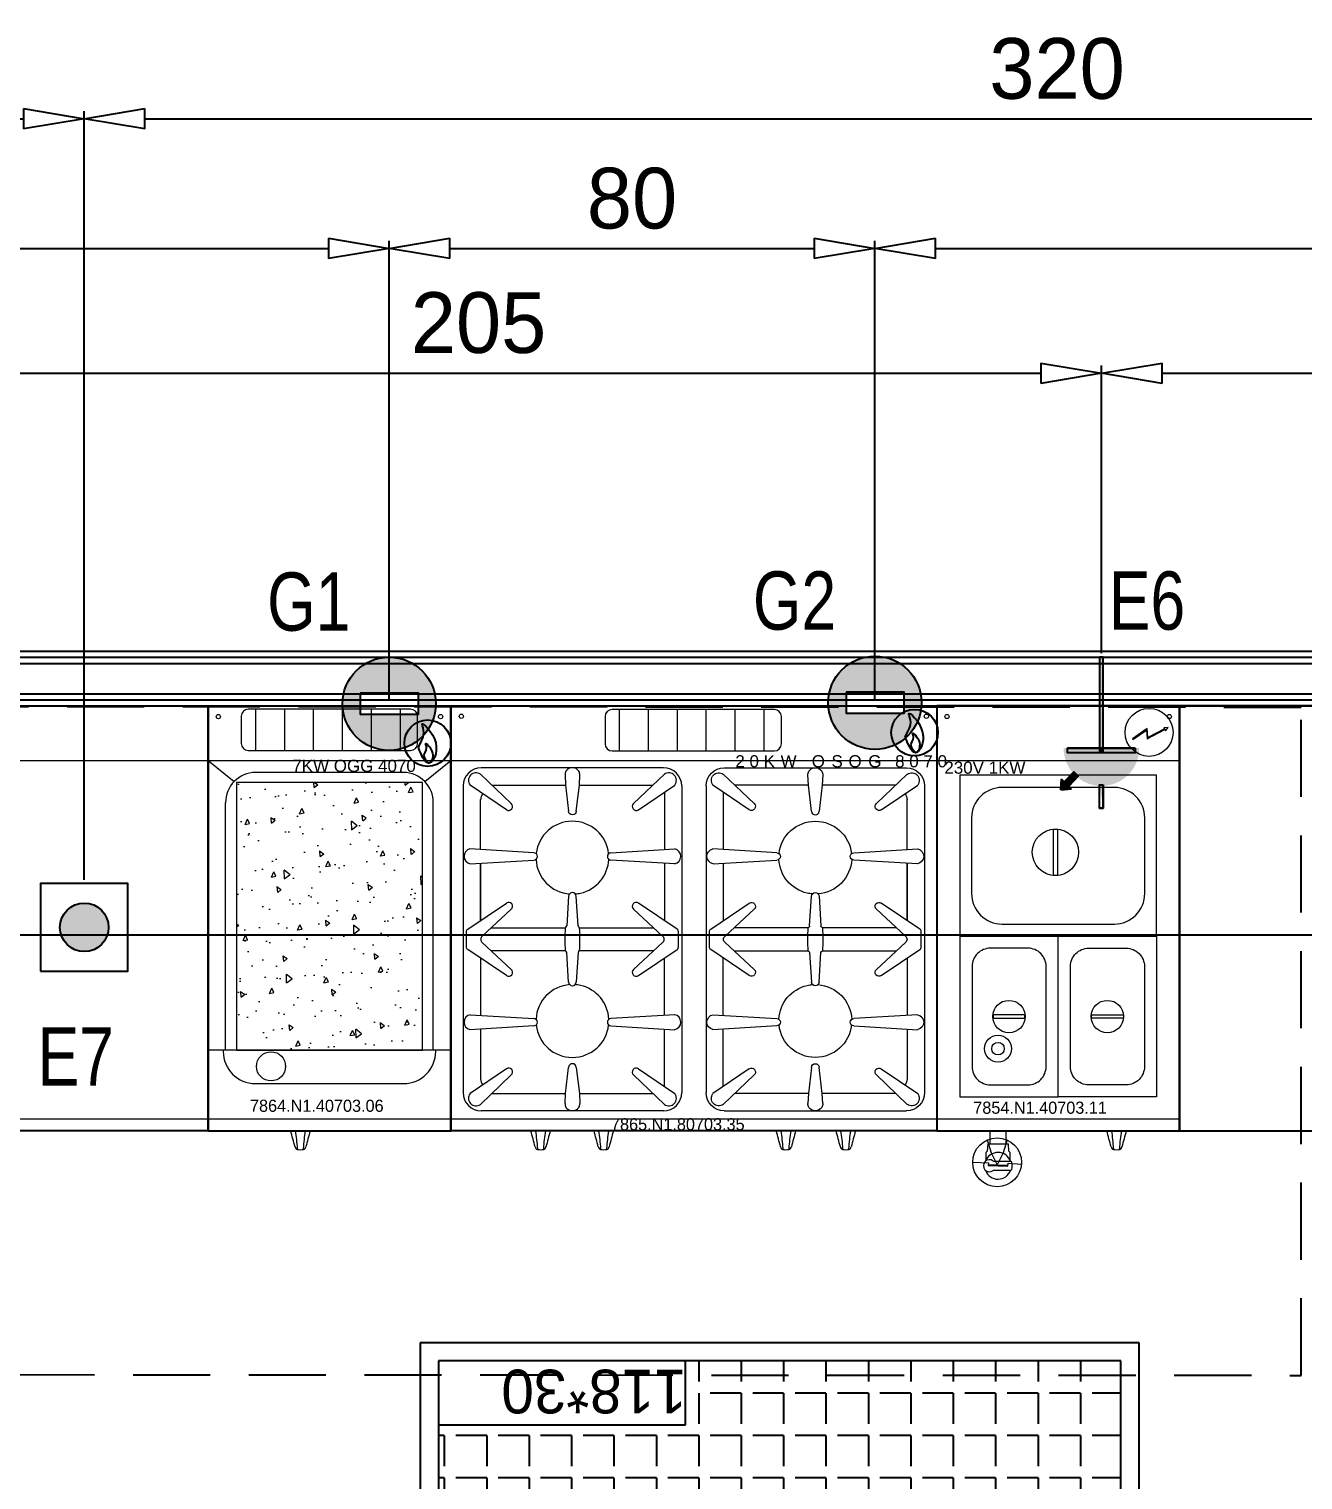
# Model space of a CAD drawing. Header units: millimetres. Extents: x 7703 to 16070, y -6855 to 95.
# Drawn here: x 13900.1 to 14109.9, y -6557.9 to -6319 of the extents above; entities that cross this region are included whole.
import ezdxf

# ---------------------------------------------------------------- set-up
doc = ezdxf.new("R2010")
doc.units = ezdxf.units.MM
doc.linetypes.add('CABLE CONTAIN', pattern=[0])
doc.linetypes.add('DASHED', pattern=[19.05, 12.7, -6.35])
for name, color, linetype in [('Kıtc-002 Çizgi', 7, 'Continuous'), ('Kıtc-010 Elk Tes Yazı', 7, 'Continuous'), ('Kıtc-011 Elk Tes Yazı 001', 1, 'Continuous'), ('Kıtc-012 Elk Tes Ölçü', 1, 'Continuous'), ('Kıtc-014 Elk Tes İşaretler', 1, 'Continuous'), ('Kıtc-019 Su Tes İşaretler', 5, 'Continuous'), ('Kıtc-020 Gaz Tes Yazı', 7, 'Continuous'), ('Kıtc-021 Gaz Tes Yazı 001', 3, 'Continuous'), ('Kıtc-022 Gaz Tes Ölçü', 3, 'Continuous'), ('Kıtc-024 Gaz Tes İşaretler', 3, 'Continuous'), ('Kıtc-028 Yer Izgarası', 252, 'Continuous'), ('Kıtc-030 Yer Izgarası Ölçü', 220, 'Continuous'), ('Kıtc-040 Davlumbaz', 4, 'Continuous')]:
    doc.layers.add(name, color=color, linetype=linetype)
doc.styles.get("Standard").update_dxf_attribs({"font": 'stylu.ttf', "height": 10})
doc.dimstyles.new('ISO-25', dxfattribs={"dimtxt": 2.5, "dimasz": 5, "dimexe": 1.25, "dimexo": 0.625, "dimtad": 1, "dimdec": 0, "dimtxsty": 'Standard', "dimblk": 'ARCHTICK', "dimcen": 2.5, "dimclrd": 256, "dimclre": 256, "dimclrt": 256, "dimadec": 0, "dimazin": 0, "dimtfac": 1, "dimtdec": 0, "dimtmove": 0, "dimatfit": 3, "dimldrblk": 'ARCHTICK', "dimfxl": 1, "dimlwd": -1, "dimlwe": -1, "dimarcsym": 0})

# ---------------------------------------------------------------- blocks, each defined once
blk = doc.blocks.new('A$C32643489')
at = {"layer": 'Kıtc-014 Elk Tes İşaretler', "linetype": 'Continuous', "lineweight": 0}
for p, q in [((3.63, 4.58), (1.2, 2.87)), ((1.2, 2.87), (1.26, 2.77)), ((1.26, 2.77), (3.51, 4.34)), ((3.51, 4.34), (3.63, 2.89)), ((3.75, 3.12), (3.63, 4.58)), ((3.63, 2.89), (6.55, 4.4)), ((6.48, 4.52), (3.75, 3.12)), ((7.08, 4.76), (6.36, 4.72)), ((6.36, 4.72), (6.46, 4.55)), ((6.46, 4.55), (6.67, 4.21)), ((6.55, 4.4), (6.48, 4.53)), ((6.67, 4.21), (7.08, 4.76))]:
    blk.add_line(p, q, dxfattribs=at)
blk.add_circle((3.95, 3.95), 3.95, dxfattribs=at)
blk = doc.blocks.new('A$C6CB009EE')
at = {"layer": 'Kıtc-019 Su Tes İşaretler', "color": 4, "linetype": 'Continuous', "lineweight": 0}
for p, q in [((2.39, 7.7), (3.03, 5.56)), ((5.66, 7.7), (5.01, 5.56)), ((3.03, 5.56), (3.98, 3.69)), ((5.01, 5.56), (4.07, 3.69)), ((0, 4.02), (2.6, 3.94)), ((2.6, 3.94), (2.56, 3.49)), ((2.57, 3.62), (2.56, 3.49)), ((2.56, 3.49), (5.78, 3.38)), ((2.56, 3.49), (5.78, 3.38)), ((5.8, 3.51), (2.57, 3.62)), ((2.57, 3.62), (5.8, 3.51)), ((3.98, 3.69), (4.02, 3.69)), ((4.07, 3.69), (4.02, 3.69)), ((5.78, 3.38), (5.86, 3.87)), ((5.78, 3.38), (5.8, 3.51)), ((5.86, 3.87), (8.03, 3.69))]:
    blk.add_line(p, q, dxfattribs=at)
blk.add_circle((4.02, 4.02), 4.02, dxfattribs=at)
blk = doc.blocks.new('A$C2FA44268')
at = {"layer": 'Kıtc-002 Çizgi', "lineweight": 5}
for centre, radius, start, end in [((-1419.73, -386.19), 1472.12, 15.2273, 15.33167), ((-30.55, -1.9), 31.74, 3.7631, 8.9605), ((33.74, -1.9), 31.74, 171.0395, 176.2369), ((1422.92, -386.19), 1472.12, 164.66833, 164.7727), ((1.24, 0.51), 0.533, 185.4246, 251.8899), ((1.6, 3.46), 3.5, 261.5295, 278.4705), ((0.83, 0.16), 0.305, 329.021, 5.0101), ((2.36, 0.16), 0.305, 174.9899, 210.979), ((1.95, 0.51), 0.533, 288.1101, 354.5754)]:
    blk.add_arc(centre, radius, start, end, dxfattribs=at)
blk = doc.blocks.new('A$C23274589')
at = {"layer": 'Kıtc-002 Çizgi', "linetype": 'Continuous', "lineweight": 15}
for p, q in [((529.55, 192.54), (489.55, 192.54)), ((489.55, 122.54), (529.55, 122.54))]:
    blk.add_line(p, q, dxfattribs=at)
at = {"layer": 'Kıtc-002 Çizgi', "lineweight": 9}
for p, q in [((489.55, 183.54), (529.55, 183.54)), ((489.55, 124.54), (529.55, 124.54)), ((498.31, 122.54), (498.31, 120.4)), ((500.97, 120.4), (500.97, 122.54)), ((497.94, 120.4), (497.84, 119.2)), ((497.94, 120.4), (501.34, 120.4)), ((501.44, 119.2), (501.34, 120.4)), ((497.84, 119.2), (497.64, 119)), ((497.64, 119), (497.64, 117.71)), ((498.98, 117.55), (501.71, 117.55)), ((501.64, 119), (501.44, 119.2)), ((501.64, 117.71), (501.64, 119)), ((497.64, 116), (497.64, 116)), ((497.64, 116), (497.64, 116)), ((501.71, 116.05), (498.95, 116.05))]:
    blk.add_line(p, q, dxfattribs=at)
at = {"layer": 'Kıtc-002 Çizgi'}
blk.add_lwpolyline([(489.55, 122.54), (529.55, 122.54), (529.55, 192.54), (489.55, 192.54)], close=True, dxfattribs=at)
at = {"layer": 'Kıtc-002 Çizgi', "lineweight": 9}
for points in [[(493.37, 181.11), (493.37, 154.63), (525.75, 154.63), (525.75, 181.11)], [(509.49, 164.68), (509.49, 172.17), (508.74, 172.17), (508.74, 164.68)], [(509.56, 128.14), (509.56, 154.63), (493.37, 154.63), (493.37, 128.14)], [(509.56, 128.14), (509.56, 154.63), (525.75, 154.63), (525.75, 128.14)], [(504.06, 141.66), (498.82, 141.66), (498.82, 141.14), (504.06, 141.14)], [(515.03, 141.66), (520.28, 141.66), (520.28, 141.14), (515.03, 141.14)]]:
    blk.add_lwpolyline(points, close=True, dxfattribs=at)
for points in [[(495.29, 174.11), (495.29, 161.62, 0.414214), (500.29, 156.62), (518.8, 156.62, 0.414214), (523.8, 161.62), (523.8, 174.11, 0.414214), (518.8, 179.11), (500.29, 179.11, 0.414214)], [(507.56, 133.14), (507.56, 149.63, 0.414214), (504.56, 152.63), (498.37, 152.63, 0.414214), (495.37, 149.63), (495.37, 133.14, 0.414214), (498.37, 130.14), (504.56, 130.14, 0.414214)], [(511.56, 133.14), (511.56, 149.63, -0.414214), (514.56, 152.63), (520.75, 152.63, -0.414214), (523.75, 149.63), (523.75, 133.14, -0.414214), (520.75, 130.14), (514.56, 130.14, -0.414214)]]:
    blk.add_lwpolyline(points, format="xyb", close=True, dxfattribs=at)
for centre, radius in [((491.24, 190.79), 0.35), ((527.85, 190.79), 0.35), ((509.09, 168.43), 3.82), ((501.44, 141.38), 2.67), ((517.65, 141.38), 2.67), ((499.64, 136.09), 2.21), ((499.64, 136.09), 1.02)]:
    blk.add_circle(centre, radius, dxfattribs=at)
for centre, radius, start, end in [((498.23, 116.81), 0.999, 51.4425, 306.7408), ((497.5, 117.64), 0.0999, 311.4477, 338.6651), ((499.64, 116.8), 2.2, 19.9491, 158.6651), ((498.98, 117.75), 0.2, 231.4425, 270), ((501.71, 117.35), 0.2, 14.8344, 90), ((499.64, 116.8), 2.35, 345.1656, 14.8344), ((497.49, 116), 0.0999, 20.3923, 47.6096), ((499.64, 116.8), 2.2, 200.3923, 340.0509), ((498.95, 115.85), 0.2, 90, 126.7408), ((501.71, 116.25), 0.2, 270, 345.1656)]:
    blk.add_arc(centre, radius, start, end, dxfattribs=at)
at = {"layer": 'Kıtc-002 Çizgi'}
blk.add_blockref('A$C2FA44268', (517.56, 119.49), dxfattribs=at)
at = {"layer": 'Kıtc-014 Elk Tes İşaretler'}
blk.add_blockref('A$C32643489', (520.57, 184.23), dxfattribs=at)
at = {"layer": 'Kıtc-019 Su Tes İşaretler'}
blk.add_blockref('A$C6CB009EE', (495.47, 113.36), dxfattribs=at)
at = {"layer": 'Kıtc-011 Elk Tes Yazı 001', "lineweight": 15, "insert": (490.8, 183.37), "char_height": 2, "attachment_point": 1}
blk.add_mtext_dynamic_manual_height_columns('{\\f@Arial Unicode MS|b0|i0|c162|p34;230V 1KW }', width=30.1686, gutter_width=50, heights=[0], dxfattribs=at)
at = {"layer": 'Kıtc-011 Elk Tes Yazı 001', "lineweight": 15, "insert": (495.56, 127.37), "char_height": 2, "width": 63.4235, "attachment_point": 1}
blk.add_mtext('7854.N1.40703.11', dxfattribs=at)
blk = doc.blocks.new('Gİ')
at = {"layer": 'Kıtc-024 Gaz Tes İşaretler'}
blk.add_circle((1401, -3034.9), 38.3, dxfattribs=at)
for points, knots in [([(1385.6, -3042.2), (1388.1, -3035.9), (1399, -3020), (1384, -2991.9), (1410, -3016.8), (1414.3, -3034.7)], [12.776613, 12.776613, 12.776613, 12.776613, 30.852712, 43.460631, 77.656151, 77.656151, 77.656151, 77.656151]), ([(1394.6, -3055.1), (1395.8, -3051.9), (1401.3, -3044), (1393.8, -3030), (1406.8, -3042.4), (1408.9, -3051.3)], [12.776613, 12.776613, 12.776613, 12.776613, 30.852712, 43.460631, 77.656151, 77.656151, 77.656151, 77.656151]), ([(1414.3, -3034.7), (1418.3, -3051.4), (1401.9, -3082.3), (1390.8, -3054.9), (1385.6, -3042.2)], [77.656151, 77.656151, 77.656151, 77.656151, 109.670532, 137.365521, 137.365521, 137.365521, 137.365521]), ([(1408.9, -3051.3), (1410.9, -3059.7), (1402.7, -3075.2), (1397.2, -3061.5), (1394.6, -3055.1)], [77.656151, 77.656151, 77.656151, 77.656151, 109.670532, 137.365521, 137.365521, 137.365521, 137.365521])]:
    blk.add_open_spline(points, degree=3, knots=knots, dxfattribs=at)
blk = doc.blocks.new('A$C2D8E6C61')
at = {"layer": 'Kıtc-002 Çizgi', "lineweight": 5}
for p, q in [((7.92, 50.59), (2.85, 55.45)), ((33, 56.5), (3, 56.5)), ((16.78, 55.31), (16.87, 53.65)), ((19.14, 53.65), (19.22, 55.31)), ((28.08, 50.59), (33.15, 55.45)), ((0, 53.5), (0, 3)), ((7.13, 49.58), (1.14, 53.66)), ((4.74, 53.65), (16.87, 53.65)), ((16.87, 53.65), (17.36, 49.34)), ((18.64, 49.34), (19.14, 53.65)), ((19.15, 53.65), (31.27, 53.65)), ((28.87, 49.58), (34.86, 53.66)), ((36, 53.5), (36, 3)), ((2.85, 43.11), (2.85, 51.25)), ((33.15, 52.5), (33.15, 43.03)), ((11.67, 42.5), (1.13, 43.13)), ((24.33, 42.5), (34.87, 43.13)), ((1.16, 40.67), (11.67, 41.3)), ((2.85, 40.69), (2.85, 31.33)), ((2.85, 31.33), (2.85, 40.69)), ((34.84, 40.67), (24.33, 41.3)), ((33.15, 40.77), (33.15, 31.33)), ((17.36, 35.33), (17.07, 30.48)), ((18.93, 30.48), (18.64, 35.33)), ((4.62, 30.15), (16.83, 30.15)), ((19.17, 30.15), (31.38, 30.15)), ((3.14, 27.72), (7.92, 23.29)), ((16.84, 26.35), (4.62, 26.35)), ((31.38, 26.35), (19.17, 26.35)), ((32.86, 27.72), (28.08, 23.29)), ((2.85, 25.17), (2.85, 15.81)), ((17.36, 21.22), (17.07, 26.06)), ((18.93, 26.06), (18.64, 21.22)), ((33.15, 15.73), (33.15, 25.17)), ((1.16, 15.83), (11.67, 15.2)), ((34.84, 15.83), (24.33, 15.2)), ((11.67, 14), (1.13, 13.37)), ((2.85, 13.39), (2.85, 5.25)), ((24.33, 14), (34.87, 13.37)), ((33.15, 4), (33.15, 13.47)), ((7.13, 6.92), (1.14, 2.84)), ((7.92, 5.91), (2.85, 1.05)), ((16.87, 2.85), (17.36, 7.16)), ((18.64, 7.16), (19.14, 2.85)), ((28.08, 5.91), (33.15, 1.05)), ((28.87, 6.92), (34.86, 2.84)), ((4.74, 2.85), (16.87, 2.85)), ((16.78, 1.19), (16.87, 2.85)), ((19.14, 2.85), (19.22, 1.19)), ((19.15, 2.85), (31.27, 2.85)), ((33, 0), (3, 0))]:
    blk.add_line(p, q, dxfattribs=at)
for points in [[(7.13, 22.28), (0.77, 26.57, -0.249136), (0.55, 26.99), (0.55, 29.51, -0.249136), (0.77, 29.93), (7.13, 34.22)], [(28.87, 22.28), (35.23, 26.57, 0.249136), (35.45, 26.99), (35.45, 29.51, 0.249136), (35.23, 29.93), (28.87, 34.22)]]:
    blk.add_lwpolyline(points, format="xyb", dxfattribs=at)
for points in [[(7.92, 33.21), (3.14, 28.78)], [(28.08, 33.21), (32.86, 28.78)]]:
    blk.add_lwpolyline(points, dxfattribs=at)
for centre, radius, start, end in [((3, 53.5), 3, 90, 180), ((2.13, 54.42), 1.25, 55.2544, 217.3591), ((18, 55.37), 1.22, 151.9508, 183.0883), ((18, 55.17), 1.33, 35.9903, 144.0097), ((18, 55.37), 1.22, 356.9305, 28.0492), ((33, 53.5), 3, 0, 90), ((33.87, 54.42), 1.25, 322.6409, 124.7456), ((5.8, 50.7), 3, 149.0111, 169.5247), ((7.5, 50.11), 0.646, 235.1408, 48.5959), ((28.5, 50.11), 0.646, 131.4041, 304.8592), ((18, 41.7), 6, 6.2702, 173.7298), ((1.41, 41.9), 1.26, 102.9203, 258.8244), ((34.59, 41.9), 1.26, 281.1756, 77.0797), ((11.64, 41.9), 0.602, 272.4274, 87.5727), ((18, 41.7), 6, 182.6662, 265.8289), ((18, 41.7), 6, 282.9914, 357.3338), ((24.36, 41.9), 0.602, 92.4273, 267.5726), ((18, 35.29), 0.644, 3.3626, 176.6375), ((18, 41.7), 6, 274.1711, 282.9914), ((7.5, 33.69), 0.646, 311.3079, 124.706), ((28.5, 33.69), 0.646, 55.294, 228.6921), ((3.59, 28.25), 0.699, 130.4093, 229.5907), ((42.29, 28.27), 25.53, 175.7844, 184.3218), ((16.59, 30.58), 0.494, 300.1035, 349.0162), ((19.41, 30.58), 0.494, 190.9838, 239.8963), ((-6.29, 28.27), 25.53, 355.6782, 4.2156), ((32.41, 28.25), 0.699, 310.4093, 49.5907), ((4.85, 24.35), 2, 90, 96.8263), ((16.74, 26.03), 0.33, 5.2662, 73.2198), ((19.26, 26.03), 0.33, 106.7802, 174.7338), ((7.5, 22.81), 0.646, 235.294, 48.6922), ((28.5, 22.81), 0.646, 131.3078, 304.706), ((18, 14.8), 6, 94.1711, 177.3338), ((18, 21.26), 0.644, 183.3625, 356.6374), ((18, 14.8), 6, 77.0086, 85.8289), ((18, 14.8), 6, 2.6662, 77.0086), ((1.41, 14.6), 1.26, 101.1756, 257.0797), ((11.64, 14.6), 0.602, 272.4273, 87.5726), ((24.36, 14.6), 0.602, 92.4274, 267.5727), ((34.59, 14.6), 1.26, 282.9203, 78.8244), ((18, 14.8), 6, 186.2702, 353.7298), ((5.8, 5.8), 3, 190.4753, 210.9889), ((7.5, 6.39), 0.646, 311.4041, 124.8592), ((28.5, 6.39), 0.646, 55.1408, 228.5959), ((3, 3), 3, 180, 270), ((2.13, 2.08), 1.25, 142.6409, 304.7456), ((33, 3), 3, 270, 0), ((33.87, 2.08), 1.25, 235.2544, 37.3591), ((18, 1.13), 1.22, 176.9117, 208.0492), ((18, 1.33), 1.33, 215.9903, 324.0097), ((18, 1.13), 1.22, 331.9508, 3.0695)]:
    blk.add_arc(centre, radius, start, end, dxfattribs=at)
at = {"layer": 'Kıtc-002 Çizgi', "lineweight": 5, "extrusion": (0, 0, -1)}
for centre, major_axis, ratio, start_param, end_param in [((18, 49.38), (0, -0.643), 0.999943, 4.777235, 7.788827), ((3.15, 43.12), (-0.212, -0.224), 0.948941, 0.757394, 0.785398), ((2.15, 40.7), (-0.212, -0.219), 0.969584, 3.920505, 3.926991), ((3.15, 40.68), (0.212, -0.224), 0.948941, 2.356194, 2.384199)]:
    blk.add_ellipse(centre, major_axis=major_axis, ratio=ratio, start_param=start_param, end_param=end_param, dxfattribs=at)
at = {"layer": 'Kıtc-002 Çizgi', "lineweight": 5}
for centre, major_axis, ratio, start_param, end_param in [((19.18, 30.45), (0.224, 0.212), 0.948911, 3.915258, 3.926991), ((19.18, 26.05), (0.224, -0.212), 0.948911, 2.356194, 2.379662), ((2.15, 15.8), (-0.212, 0.219), 0.969584, 3.920505, 3.926991), ((3.15, 15.82), (0.212, 0.224), 0.948941, 2.356194, 2.384199), ((32.85, 15.82), (-0.212, 0.224), 0.948942, 3.89886, 3.926991), ((3.15, 13.38), (-0.212, 0.224), 0.948941, 0.757394, 0.785398), ((32.85, 13.38), (0.212, 0.224), 0.948942, 5.497787, 5.525918), ((18, 7.12), (0, 0.643), 0.999943, 4.777235, 7.788827)]:
    blk.add_ellipse(centre, major_axis=major_axis, ratio=ratio, start_param=start_param, end_param=end_param, dxfattribs=at)
blk = doc.blocks.new('A$C6DF30D1B')
at = {"layer": 'Kıtc-002 Çizgi', "lineweight": 5}
for p, q in [((233.84, 182.09), (233.84, 177.59)), ((261.72, 183.24), (234.99, 183.24)), ((236.22, 176.44), (236.22, 183.24)), ((240.98, 176.44), (240.98, 183.24)), ((245.74, 176.44), (245.74, 183.24)), ((250.51, 176.44), (250.51, 183.24)), ((255.27, 176.44), (255.27, 183.24)), ((260.03, 176.44), (260.03, 183.24)), ((262.87, 177.59), (262.87, 182.09)), ((208.46, 174.85), (288.46, 174.85)), ((234.99, 176.44), (261.72, 176.44))]:
    blk.add_line(p, q, dxfattribs=at)
at = {"layer": 'Kıtc-002 Çizgi', "linetype": 'Continuous', "lineweight": 5}
blk.add_line((208.46, 115.85), (288.46, 115.85), dxfattribs=at)
at = {"layer": 'Kıtc-002 Çizgi'}
blk.add_lwpolyline([(288.46, 113.85), (208.46, 113.85), (208.46, 183.85), (288.46, 183.85)], close=True, dxfattribs=at)
at = {"layer": 'Kıtc-002 Çizgi', "lineweight": 5}
for centre in [(210.16, 182.15), (286.76, 182.15)]:
    blk.add_circle(centre, 0.35, dxfattribs=at)
for centre, start, end in [((234.99, 182.09), 90, 180), ((261.72, 182.09), 0, 90), ((234.99, 177.59), 180, 270), ((261.72, 177.59), 270, 0)]:
    blk.add_arc(centre, 1.15, start, end, dxfattribs=at)
at = {"layer": 'Kıtc-002 Çizgi'}
for name, p in [('A$C2D8E6C61', (210.46, 117.16)), ('A$C2FA44268', (221.62, 110.8)), ('A$C2FA44268', (232.02, 110.8)), ('A$C2FA44268', (262.03, 110.8)), ('A$C2FA44268', (271.88, 110.8))]:
    blk.add_blockref(name, p, dxfattribs=at)
at = {"layer": 'Kıtc-002 Çizgi', "xscale": -1}
blk.add_blockref('A$C2D8E6C61', (286.46, 117.16), dxfattribs=at)
at = {"layer": 'Kıtc-021 Gaz Tes Yazı 001', "lineweight": 5, "xscale": 0.1, "yscale": 0.1, "zscale": 0.1}
blk.add_blockref('Gİ', (144.71, 482.94), dxfattribs=at)
at = {"layer": 'Kıtc-021 Gaz Tes Yazı 001', "color": 3, "lineweight": 15, "insert": (255.29, 175.73), "char_height": 2, "attachment_point": 1}
blk.add_mtext_dynamic_manual_height_columns('{\\f@Arial Unicode MS|b0|i0|c162|p34;\\T1.5;20KW OSOG 8070}', width=55.9867, gutter_width=50, heights=[0], dxfattribs=at)
at = {"layer": 'Kıtc-021 Gaz Tes Yazı 001', "color": 3, "lineweight": 15, "insert": (234.81, 115.95), "char_height": 2, "width": 63.4235, "attachment_point": 1}
blk.add_mtext('7865.N1.80703.35\\P', dxfattribs=at)
blk = doc.blocks.new('A$C74735DFE')
at = {"layer": 'Kıtc-024 Gaz Tes İşaretler'}
blk.add_circle((38.3, 38.3), 38.3, dxfattribs=at)
for points, knots in [([(23, 31.1), (25.5, 37.4), (36.3, 53.2), (21.4, 81.4), (47.3, 56.5), (51.6, 38.6)], [12.776613, 12.776613, 12.776613, 12.776613, 30.852712, 43.460631, 77.656151, 77.656151, 77.656151, 77.656151]), ([(51.6, 38.6), (55.7, 21.8), (39.2, -9), (28.1, 18.4), (23, 31.1)], [77.656151, 77.656151, 77.656151, 77.656151, 109.670532, 137.365521, 137.365521, 137.365521, 137.365521]), ([(32, 18.2), (33.2, 21.3), (38.6, 29.2), (31.2, 43.3), (44.1, 30.9), (46.3, 21.9)], [12.776613, 12.776613, 12.776613, 12.776613, 30.852712, 43.460631, 77.656151, 77.656151, 77.656151, 77.656151]), ([(46.3, 21.9), (48.3, 13.5), (40.1, -1.9), (34.5, 11.8), (32, 18.2)], [77.656151, 77.656151, 77.656151, 77.656151, 109.670532, 137.365521, 137.365521, 137.365521, 137.365521])]:
    blk.add_open_spline(points, degree=3, knots=knots, dxfattribs=at)
blk = doc.blocks.new('A$C5AA75BBB')
at = {"layer": 'Kıtc-002 Çizgi', "lineweight": 5}
h = blk.add_hatch(dxfattribs=at)
h.set_pattern_fill('AR-CONC', color=256, scale=0.05, angle=45, style=0)
h.set_pattern_definition([(95, (-3322.8385, -7832.614), (7.0047325, 5.877669), [0.9525, -10.4775]), (40, (-3322.8385, -7832.614), (-8.000923, 5.508836), [0.762, -8.382029]), (145.45144, (-3322.255, -7832.124), (-0.99619, 11.386505), [0.8095, -8.904512]), (91.1842, (-3324.635, -7830.818), (11.070512, 8.09767), [1.42875, -15.71625]), (141.63556, (-3323.712, -7830.143), (-0.35433, 17.141338), [1.214251, -13.35678]), (36.18415, (-3324.635, -7830.818), (-0.35433, 17.141338), [1.142998, -12.572987]), (66, (-3323.2875, -7830.369), (8.975999, 1.7447575), [0.9525, -10.4775]), (11, (-3323.2875, -7830.369), (-4.326996, 8.69706), [0.762, -8.382]), (116.45144, (-3322.5395, -7830.2235), (4.649003, 10.441817), [0.8095, -8.904497]), (82.5, (-3322.8385, -7832.614), (-2.8802735, 3.0986707), [0, -8.2804, 0, -8.509, 0, -8.41375]), (52.5, (-3322.8385, -7832.614), (-1.1794864, 5.90435), [0, -4.8514, 0, -8.0899, 0, -3.20675]), (12.5, (-3324.841, -7834.6166), (4.9963932, 4.5913098), [0, -3.175, 0, -9.906, 0, -13.1445]), (2.5, (-3325.739, -7835.5146), (4.3381952, 6.1361196), [0, -4.1275, 0, -6.5786, 0, -9.3345])])
h.paths.add_polyline_path([(136, 76.47), (105.38, 76.47), (105.38, 32.4), (136, 32.4)])
at = {"color": 7, "linetype": 'Continuous', "lineweight": 15}
for p, q in [((108.68, 29.74), (108.68, 29.73)), ((113.48, 29.73), (113.48, 29.74))]:
    blk.add_line(p, q, dxfattribs=at)
at = {"layer": 'Kıtc-002 Çizgi', "lineweight": 5}
for p, q in [((134.06, 88.55), (107.33, 88.55)), ((108.56, 81.76), (108.56, 88.55)), ((113.33, 81.76), (113.33, 88.55)), ((118.09, 81.76), (118.09, 88.55)), ((122.85, 81.76), (122.85, 88.55)), ((127.61, 81.76), (127.61, 88.55)), ((132.38, 81.76), (132.38, 88.55)), ((106.18, 87.4), (106.18, 82.91)), ((135.21, 82.91), (135.21, 87.4)), ((107.33, 81.76), (134.06, 81.76)), ((100.7, 80.08), (105.02, 76.66)), ((100.7, 80.08), (140.7, 80.08)), ((136.38, 76.66), (140.7, 80.08)), ((108.51, 78.15), (132.89, 78.15)), ((103.6, 32.4), (103.6, 73.13)), ((137.8, 73.13), (137.8, 73.15)), ((137.8, 32.4), (137.8, 73.13)), ((140.7, 32.4), (100.7, 32.4)), ((103.2, 32.4), (103.2, 32.19)), ((138.2, 32.19), (138.2, 32.4)), ((108.5, 26.89), (132.9, 26.89)), ((100.7, 21.08), (140.7, 21.08))]:
    blk.add_line(p, q, dxfattribs=at)
at = {"layer": 'Kıtc-002 Çizgi'}
blk.add_lwpolyline([(100.7, 89.08), (140.7, 89.08), (140.7, 19.08), (100.7, 19.08)], close=True, dxfattribs=at)
at = {"layer": 'Kıtc-002 Çizgi', "lineweight": 5}
blk.add_lwpolyline([(105.38, 32.4), (136, 32.4), (136, 76.47), (105.38, 76.47)], close=True, dxfattribs=at)
for centre, radius in [((102.4, 87.33), 0.35), ((139, 87.33), 0.35), ((111.08, 29.73), 2.4)]:
    blk.add_circle(centre, radius, dxfattribs=at)
for centre, radius, start, end in [((107.33, 87.4), 1.15, 90, 180), ((134.06, 87.4), 1.15, 0, 90), ((107.33, 82.91), 1.15, 180, 270), ((134.06, 82.91), 1.15, 270, 0), ((108.57, 73.17), 4.97, 90.6741, 180.4801), ((132.83, 73.17), 4.97, 359.5199, 89.3259), ((108.5, 32.19), 5.3, 180, 270), ((132.9, 32.19), 5.3, 270, 0)]:
    blk.add_arc(centre, radius, start, end, dxfattribs=at)
at = {"xscale": 0.1, "yscale": 0.1, "zscale": 0.1}
blk.add_blockref('A$C74735DFE', (133.04, 79.13), dxfattribs=at)
at = {"layer": 'Kıtc-002 Çizgi'}
blk.add_blockref('A$C2FA44268', (114.32, 16.04), dxfattribs=at)
at = {"layer": 'Kıtc-021 Gaz Tes Yazı 001', "color": 3, "lineweight": 15, "insert": (114.58, 80.22), "char_height": 2, "attachment_point": 1}
blk.add_mtext_dynamic_manual_height_columns('{\\f@Arial Unicode MS|b0|i0|c162|p34;7KW OGG 4070}', width=36.7964, gutter_width=50, heights=[0], dxfattribs=at)
at = {"layer": 'Kıtc-021 Gaz Tes Yazı 001', "color": 3, "lineweight": 15, "insert": (107.61, 24.24), "char_height": 2, "width": 63.4235, "attachment_point": 1}
blk.add_mtext('7864.N1.40703.06\\P', dxfattribs=at)
blk = doc.blocks.new('A$C02E65A5C')
at = {"layer": 'Kıtc-002 Çizgi', "lineweight": 5}
for p, q in [((0, 61), (40, 61)), ((0, 61), (40, 61)), ((0, 2), (40, 2))]:
    blk.add_line(p, q, dxfattribs=at)
at = {"layer": 'Kıtc-002 Çizgi'}
blk.add_lwpolyline([(40, 0), (0, 0), (0, 70), (40, 70)], close=True, dxfattribs=at)
blk = doc.blocks.new('A$C09E06200')
at = {"layer": 'Kıtc-028 Yer Izgarası'}
for p, q in [((118.4, 30), (0, 30)), ((0, 30), (0, 0)), ((118.4, 0), (118.4, 30)), ((115.4, 27), (3, 27)), ((3, 27), (3, 3)), ((9.65, 22.26), (9.65, 27)), ((16.63, 22.26), (16.63, 27)), ((23.62, 22.26), (23.62, 27)), ((30.6, 22.26), (30.6, 27)), ((37.59, 22.26), (37.59, 27)), ((44.57, 22.26), (44.57, 27)), ((51.56, 22.26), (51.56, 27)), ((58.54, 22.26), (58.54, 27)), ((65.53, 22.26), (65.53, 27)), ((72.51, 22.26), (72.51, 27)), ((79.5, 22.26), (79.5, 27)), ((86.48, 22.26), (86.48, 27)), ((93.47, 22.26), (93.47, 27)), ((100.45, 22.26), (100.45, 27)), ((107.44, 22.26), (107.44, 27)), ((114.42, 22.26), (114.42, 27)), ((115.4, 3), (115.4, 27)), ((3, 22.26), (7.74, 22.26)), ((9.65, 22.26), (14.73, 22.26)), ((16.63, 22.26), (21.71, 22.26)), ((23.62, 22.26), (28.7, 22.26)), ((30.6, 22.26), (35.68, 22.26)), ((37.59, 22.26), (42.67, 22.26)), ((44.57, 22.26), (49.65, 22.26)), ((51.56, 22.26), (56.64, 22.26)), ((58.54, 22.26), (63.62, 22.26)), ((65.53, 22.26), (70.61, 22.26)), ((72.51, 22.26), (77.59, 22.26)), ((79.5, 22.26), (84.58, 22.26)), ((86.48, 22.26), (91.56, 22.26)), ((93.47, 22.26), (98.55, 22.26)), ((100.45, 22.26), (105.53, 22.26)), ((107.44, 22.26), (112.52, 22.26)), ((114.42, 22.26), (115.4, 22.26)), ((9.65, 15.27), (9.65, 20.35)), ((16.63, 15.27), (16.63, 20.35)), ((23.62, 15.27), (23.62, 20.35)), ((30.6, 15.27), (30.6, 20.35)), ((37.59, 15.27), (37.59, 20.35)), ((44.57, 15.27), (44.57, 20.35)), ((51.56, 15.27), (51.56, 20.35)), ((58.54, 15.27), (58.54, 20.35)), ((65.53, 15.27), (65.53, 20.35)), ((72.51, 15.27), (72.51, 20.35)), ((79.5, 15.27), (79.5, 20.35)), ((86.48, 15.27), (86.48, 20.35)), ((93.47, 15.27), (93.47, 20.35)), ((100.45, 15.27), (100.45, 20.35)), ((107.44, 15.27), (107.44, 20.35)), ((114.42, 15.27), (114.42, 20.35)), ((3, 15.27), (7.74, 15.27)), ((9.65, 15.27), (14.73, 15.27)), ((16.63, 15.27), (21.71, 15.27)), ((23.62, 15.27), (28.7, 15.27)), ((30.6, 15.27), (35.68, 15.27)), ((37.59, 15.27), (42.67, 15.27)), ((44.57, 15.27), (49.65, 15.27)), ((51.56, 15.27), (56.64, 15.27)), ((58.54, 15.27), (63.62, 15.27)), ((65.53, 15.27), (70.61, 15.27)), ((72.51, 15.27), (77.59, 15.27)), ((79.5, 15.27), (84.58, 15.27)), ((86.48, 15.27), (91.56, 15.27)), ((93.47, 15.27), (98.55, 15.27)), ((100.45, 15.27), (105.53, 15.27)), ((107.44, 15.27), (112.52, 15.27)), ((114.42, 15.27), (115.4, 15.27)), ((9.65, 8.29), (9.65, 13.37)), ((16.63, 8.29), (16.63, 13.37)), ((23.62, 8.29), (23.62, 13.37)), ((30.6, 8.29), (30.6, 13.37)), ((37.59, 8.29), (37.59, 13.37)), ((44.57, 8.29), (44.57, 13.37)), ((51.56, 8.29), (51.56, 13.37)), ((58.54, 8.29), (58.54, 13.37)), ((65.53, 8.29), (65.53, 13.37)), ((72.51, 8.29), (72.51, 13.37)), ((115.4, 13.5), (74.67, 13.5)), ((74.67, 13.5), (74.67, 3)), ((115.4, 3), (115.4, 13.5)), ((3, 8.29), (7.74, 8.29)), ((9.65, 8.29), (14.73, 8.29)), ((16.63, 8.29), (21.71, 8.29)), ((23.62, 8.29), (28.7, 8.29)), ((30.6, 8.29), (35.68, 8.29)), ((37.59, 8.29), (42.67, 8.29)), ((44.57, 8.29), (49.65, 8.29)), ((51.56, 8.29), (56.64, 8.29)), ((58.54, 8.29), (63.62, 8.29)), ((65.53, 8.29), (70.61, 8.29)), ((9.65, 3), (9.65, 6.38)), ((16.63, 3), (16.63, 6.38)), ((23.62, 3), (23.62, 6.38)), ((30.6, 3), (30.6, 6.38)), ((37.59, 3), (37.59, 6.38)), ((44.57, 3), (44.57, 6.38)), ((51.56, 3), (51.56, 6.38)), ((58.54, 3), (58.54, 6.38)), ((65.53, 3), (65.53, 6.38)), ((72.51, 3), (72.51, 6.38)), ((3, 3), (115.4, 3)), ((74.67, 3), (115.4, 3)), ((0, 0), (118.4, 0))]:
    blk.add_line(p, q, dxfattribs=at)
blk.add_text('118*30', height=7.2, dxfattribs=at).set_placement((74.5, 4.43))
blk = doc.blocks.new('_ClosedBlank')
at = {"color": 0, "linetype": 'ByBlock', "lineweight": -2}
for p, q in [((-1, 0.167), (0, 0)), ((-1, 0.167), (-1, -0.167)), ((0, 0), (-1, -0.167))]:
    blk.add_line(p, q, dxfattribs=at)
blk = doc.blocks.new('*D135')
at = {"layer": 'Defpoints', "color": 0, "transparency": 16777216}
for p in [(14076.68, -6375.66), (14076.68, -6422.4), (13871.52, -6430.45)]:
    blk.add_point(p, dxfattribs=at)
at = {"layer": 'Kıtc-012 Elk Tes Ölçü', "transparency": 16777216}
for p, q in [((13871.52, -6429.83), (13871.52, -6374.41)), ((14076.68, -6421.77), (14076.68, -6374.41)), ((13881.52, -6375.66), (14066.68, -6375.66))]:
    blk.add_line(p, q, dxfattribs=at)
at = {"layer": 'Kıtc-012 Elk Tes Ölçü', "transparency": 16777216, "xscale": 10, "yscale": 10, "zscale": 10, "rotation": 180}
blk.add_blockref('_ClosedBlank', (13871.52, -6375.66), dxfattribs=at)
at = {"layer": 'Kıtc-012 Elk Tes Ölçü', "transparency": 16777216, "xscale": 10, "yscale": 10, "zscale": 10}
blk.add_blockref('_ClosedBlank', (14076.68, -6375.66), dxfattribs=at)
at = {"layer": 'Kıtc-012 Elk Tes Ölçü', "transparency": 16777216, "insert": (13974.1, -6367.4), "char_height": 10, "attachment_point": 5}
blk.add_mtext('205', dxfattribs=at)
blk = doc.blocks.new('*D136')
at = {"layer": 'Defpoints', "color": 0, "transparency": 16777216}
for p in [(14229.56, -6375.66), (14076.68, -6422.4), (14229.56, -6421.45)]:
    blk.add_point(p, dxfattribs=at)
at = {"layer": 'Kıtc-012 Elk Tes Ölçü', "transparency": 16777216}
for p, q in [((14076.68, -6421.77), (14076.68, -6374.41)), ((14229.56, -6420.83), (14229.56, -6374.41)), ((14086.68, -6375.66), (14219.56, -6375.66))]:
    blk.add_line(p, q, dxfattribs=at)
at = {"layer": 'Kıtc-012 Elk Tes Ölçü', "transparency": 16777216, "xscale": 10, "yscale": 10, "zscale": 10, "rotation": 180}
blk.add_blockref('_ClosedBlank', (14076.68, -6375.66), dxfattribs=at)
at = {"layer": 'Kıtc-012 Elk Tes Ölçü', "transparency": 16777216, "xscale": 10, "yscale": 10, "zscale": 10}
blk.add_blockref('_ClosedBlank', (14229.56, -6375.66), dxfattribs=at)
at = {"layer": 'Kıtc-012 Elk Tes Ölçü', "transparency": 16777216, "insert": (14153.12, -6367.44), "char_height": 10, "attachment_point": 5}
blk.add_mtext('153', dxfattribs=at)
blk = doc.blocks.new('A$C78E614D5')
at = {"layer": 'Kıtc-014 Elk Tes İşaretler'}
h = blk.add_hatch(color=256, dxfattribs=at)
edge = h.paths.add_edge_path()
edge.add_line((15.01, 0.43), (15.01, 1.06))
edge.add_ellipse((15.01, 6.66), major_axis=(-3.96, 3.96), ratio=1, start_angle=135, end_angle=315)
edge.add_line((15.01, 12.25), (15.01, 12.88))
edge.add_ellipse((15.01, 6.66), major_axis=(-4.4, -4.4), ratio=1, start_angle=45, end_angle=225, ccw=False)
h = blk.add_hatch(color=256, dxfattribs=at)
h.paths.add_polyline_path([(15.02, 12.24), (15.76, 12.24), (15.76, 1.05), (15.02, 1.05)])
edge = h.paths.add_edge_path(flags=17)
edge.add_line((15.76, 12.24), (15.76, 1.05))
edge.add_line((15.02, 12.24), (15.02, 1.05))
for points in [[(15.02, 6.34), (15.76, 6.34), (15.76, 6.97), (15.02, 6.97)], [(21.69, 1.74), (21.26, 1.28), (20.57, 0.55), (20.13, 0.09), (21.87, 0)]]:
    blk.add_hatch(color=256, dxfattribs=at).paths.add_polyline_path(points)
h = blk.add_hatch(color=256, dxfattribs=at)
h.paths.add_polyline_path([(21.04, 6.97), (24.88, 6.97), (24.88, 6.34), (21.04, 6.34)], flags=16)
edge = h.paths.add_edge_path(flags=17)
edge.add_line((24.88, 6.34), (21.07, 6.34))
edge.add_line((24.88, 6.97), (21.04, 6.97))
edge.add_line((24.88, 6.34), (24.88, 6.97))
at = {"layer": 'Kıtc-014 Elk Tes İşaretler', "extrusion": (0, 0, -1)}
blk.add_hatch(color=256, dxfattribs=at).paths.add_polyline_path([(-18.91, 2.13), (-19.6, 2.85), (-21.26, 1.28), (-20.57, 0.55)])
at = {"layer": 'Kıtc-014 Elk Tes İşaretler'}
for p, q in [((15.02, 12.24), (15.02, 1.05)), ((15.76, 12.24), (15.76, 1.05)), ((24.88, 6.97), (21.04, 6.97)), ((24.88, 6.34), (21.07, 6.34)), ((19.6, 2.85), (21.26, 1.28)), ((18.91, 2.13), (20.57, 0.55)), ((20.57, 0.55), (21.26, 1.28))]:
    blk.add_line(p, q, dxfattribs=at)
at = {"layer": 'Kıtc-014 Elk Tes İşaretler', "extrusion": (0, 0, -1)}
for p, q in [((20.57, 0.55), (20.13, 0.09)), ((21.87, 0), (20.13, 0.09)), ((21.69, 1.74), (21.26, 1.28)), ((21.87, 0), (21.69, 1.74))]:
    blk.add_line(p, q, dxfattribs=at)
at = {"layer": 'Kıtc-014 Elk Tes İşaretler'}
for points in [[(15.02, 12.24), (15.76, 12.24), (15.76, 1.05), (15.02, 1.05)], [(21.04, 6.97), (24.88, 6.97), (24.88, 6.34), (21.04, 6.34)]]:
    blk.add_lwpolyline(points, close=True, dxfattribs=at)
for points in [[(15.76, 6.97), (0, 6.97), (0, 6.34), (15.76, 6.34)], [(24.88, 6.34), (24.88, 6.97)]]:
    blk.add_lwpolyline(points, dxfattribs=at)
at = {"layer": 'Kıtc-014 Elk Tes İşaretler', "extrusion": (0, 0, -1)}
for points in [[(-18.91, 2.13), (-19.6, 2.85), (-19.6, 2.85), (-18.91, 2.13)], [(-18.91, 2.13), (-19.6, 2.85), (-21.26, 1.28), (-20.57, 0.55)]]:
    blk.add_lwpolyline(points, close=True, dxfattribs=at)
blk = doc.blocks.new('A$C613035E7')
at = {"layer": 'Kıtc-002 Çizgi'}
blk.add_blockref('A$C78E614D5', (0, 0), dxfattribs=at)
blk = doc.blocks.new('A$C0CEA1DDE')
at = {"layer": 'Kıtc-014 Elk Tes İşaretler'}
blk.add_hatch(color=256, dxfattribs=at).paths.add_polyline_path([(15.02, 6.34), (15.02, 6.97), (0, 6.97), (0, 6.34)])
blk.add_blockref('A$C613035E7', (0, 0), dxfattribs=at)
blk = doc.blocks.new('A$C2D20552D')
at = {"layer": 'Kıtc-002 Çizgi'}
blk.add_blockref('A$C0CEA1DDE', (0, 0), dxfattribs=at)
blk = doc.blocks.new('A$C7CC80531')
at = {"layer": 'Kıtc-024 Gaz Tes İşaretler'}
h = blk.add_hatch(color=256, dxfattribs=at)
h.paths.add_polyline_path([(16, 8, 1), (0, 8, 1)])
h.paths.add_polyline_path([(3.04, 9.84), (13.02, 9.84), (13.02, 6.23), (3.04, 6.23)], flags=16)
blk.add_lwpolyline([(3.04, 9.84), (3.04, 6.23), (13.02, 6.23), (13.02, 9.84)], close=True, dxfattribs=at)
blk.add_circle((8, 8), 8, dxfattribs=at)
blk = doc.blocks.new('*D137')
at = {"layer": 'Defpoints', "color": 0, "transparency": 16777216}
for p in [(13959.38, -6355.11), (13577.57, -6429.45), (13959.38, -6430.1)]:
    blk.add_point(p, dxfattribs=at)
at = {"layer": 'Kıtc-022 Gaz Tes Ölçü', "transparency": 16777216}
for p, q in [((13577.57, -6428.83), (13577.57, -6353.86)), ((13587.57, -6355.11), (13949.38, -6355.11)), ((13959.38, -6429.47), (13959.38, -6353.86))]:
    blk.add_line(p, q, dxfattribs=at)
at = {"layer": 'Kıtc-022 Gaz Tes Ölçü', "transparency": 16777216, "xscale": 10, "yscale": 10, "zscale": 10, "rotation": 180}
blk.add_blockref('_ClosedBlank', (13577.57, -6355.11), dxfattribs=at)
at = {"layer": 'Kıtc-022 Gaz Tes Ölçü', "transparency": 16777216, "xscale": 10, "yscale": 10, "zscale": 10}
blk.add_blockref('_ClosedBlank', (13959.38, -6355.11), dxfattribs=at)
at = {"layer": 'Kıtc-022 Gaz Tes Ölçü', "transparency": 16777216, "insert": (13768.48, -6346.93), "char_height": 10, "attachment_point": 5}
blk.add_mtext('382', dxfattribs=at)
blk = doc.blocks.new('*D138')
at = {"layer": 'Defpoints', "color": 0, "transparency": 16777216}
for p in [(14039.38, -6355.11), (13959.38, -6430.1), (14039.38, -6429.93)]:
    blk.add_point(p, dxfattribs=at)
at = {"layer": 'Kıtc-022 Gaz Tes Ölçü', "transparency": 16777216}
for p, q in [((13959.38, -6429.47), (13959.38, -6353.86)), ((13969.38, -6355.11), (14029.38, -6355.11)), ((14039.38, -6429.3), (14039.38, -6353.86))]:
    blk.add_line(p, q, dxfattribs=at)
at = {"layer": 'Kıtc-022 Gaz Tes Ölçü', "transparency": 16777216, "xscale": 10, "yscale": 10, "zscale": 10, "rotation": 180}
blk.add_blockref('_ClosedBlank', (13959.38, -6355.11), dxfattribs=at)
at = {"layer": 'Kıtc-022 Gaz Tes Ölçü', "transparency": 16777216, "xscale": 10, "yscale": 10, "zscale": 10}
blk.add_blockref('_ClosedBlank', (14039.38, -6355.11), dxfattribs=at)
at = {"layer": 'Kıtc-022 Gaz Tes Ölçü', "transparency": 16777216, "insert": (13999.38, -6346.9), "char_height": 10, "attachment_point": 5}
blk.add_mtext('80', dxfattribs=at)
blk = doc.blocks.new('*D139')
at = {"layer": 'Defpoints', "color": 0, "transparency": 16777216}
for p in [(14229.56, -6355.11), (14039.38, -6429.93), (14229.56, -6430.45)]:
    blk.add_point(p, dxfattribs=at)
at = {"layer": 'Kıtc-022 Gaz Tes Ölçü', "transparency": 16777216}
for p, q in [((14039.38, -6429.3), (14039.38, -6353.86)), ((14049.38, -6355.11), (14219.56, -6355.11)), ((14229.56, -6429.83), (14229.56, -6353.86))]:
    blk.add_line(p, q, dxfattribs=at)
at = {"layer": 'Kıtc-022 Gaz Tes Ölçü', "transparency": 16777216, "xscale": 10, "yscale": 10, "zscale": 10, "rotation": 180}
blk.add_blockref('_ClosedBlank', (14039.38, -6355.11), dxfattribs=at)
at = {"layer": 'Kıtc-022 Gaz Tes Ölçü', "transparency": 16777216, "xscale": 10, "yscale": 10, "zscale": 10}
blk.add_blockref('_ClosedBlank', (14229.56, -6355.11), dxfattribs=at)
at = {"layer": 'Kıtc-022 Gaz Tes Ölçü', "transparency": 16777216, "insert": (14134.47, -6346.91), "char_height": 10, "attachment_point": 5}
blk.add_mtext('190', dxfattribs=at)
blk = doc.blocks.new('A$C53525628')
at = {"layer": 'Kıtc-014 Elk Tes İşaretler'}
h = blk.add_hatch(color=256, dxfattribs=at)
edge = h.paths.add_edge_path()
edge.add_arc((7.5, 7.5), 4.17, 0, 360)
blk.add_lwpolyline([(0, 0), (15, 0), (15, 15), (0, 15)], close=True, dxfattribs=at)
blk.add_circle((7.5, 7.5), 4.17, dxfattribs=at)
blk = doc.blocks.new('*D141')
at = {"layer": 'Defpoints', "color": 0, "transparency": 16777216}
for p in [(13909.17, -6333.76), (13577.57, -6430.45), (13909.17, -6459.72)]:
    blk.add_point(p, dxfattribs=at)
at = {"layer": 'Kıtc-012 Elk Tes Ölçü', "transparency": 16777216}
for p, q in [((13577.57, -6429.83), (13577.57, -6332.51)), ((13587.57, -6333.76), (13899.17, -6333.76)), ((13909.17, -6459.09), (13909.17, -6332.51))]:
    blk.add_line(p, q, dxfattribs=at)
at = {"layer": 'Kıtc-012 Elk Tes Ölçü', "transparency": 16777216, "xscale": 10, "yscale": 10, "zscale": 10, "rotation": 180}
blk.add_blockref('_ClosedBlank', (13577.57, -6333.76), dxfattribs=at)
at = {"layer": 'Kıtc-012 Elk Tes Ölçü', "transparency": 16777216, "xscale": 10, "yscale": 10, "zscale": 10}
blk.add_blockref('_ClosedBlank', (13909.17, -6333.76), dxfattribs=at)
at = {"layer": 'Kıtc-012 Elk Tes Ölçü', "transparency": 16777216, "insert": (13743.37, -6325.58), "char_height": 10, "attachment_point": 5}
blk.add_mtext('332', dxfattribs=at)
blk = doc.blocks.new('*D142')
at = {"layer": 'Defpoints', "color": 0, "transparency": 16777216}
for p in [(14229.56, -6333.76), (14229.56, -6375.66), (13909.17, -6459.72)]:
    blk.add_point(p, dxfattribs=at)
at = {"layer": 'Kıtc-012 Elk Tes Ölçü', "transparency": 16777216}
for p, q in [((13909.17, -6459.09), (13909.17, -6332.51)), ((13919.17, -6333.76), (14219.56, -6333.76)), ((14229.56, -6375.03), (14229.56, -6332.51))]:
    blk.add_line(p, q, dxfattribs=at)
at = {"layer": 'Kıtc-012 Elk Tes Ölçü', "transparency": 16777216, "xscale": 10, "yscale": 10, "zscale": 10, "rotation": 180}
blk.add_blockref('_ClosedBlank', (13909.17, -6333.76), dxfattribs=at)
at = {"layer": 'Kıtc-012 Elk Tes Ölçü', "transparency": 16777216, "xscale": 10, "yscale": 10, "zscale": 10}
blk.add_blockref('_ClosedBlank', (14229.56, -6333.76), dxfattribs=at)
at = {"layer": 'Kıtc-012 Elk Tes Ölçü', "transparency": 16777216, "insert": (14069.37, -6325.54), "char_height": 10, "attachment_point": 5}
blk.add_mtext('320', dxfattribs=at)

msp = doc.modelspace()

# ---------------------------------------------------------------- linework, layer by layer
at = {"color": 251, "linetype": 'CABLE CONTAIN'}
for p, q in [((13808.57, -6421.45), (14229.56, -6421.45)), ((13808.57, -6422.45), (14229.56, -6422.45)), ((13808.57, -6423.45), (14229.56, -6423.45)), ((13808.57, -6428.45), (14229.56, -6428.45)), ((13808.57, -6429.45), (14229.56, -6429.45)), ((13808.57, -6430.45), (14229.56, -6430.45))]:
    msp.add_line(p, q, dxfattribs=at)
at = {"layer": 'Kıtc-002 Çizgi'}
msp.add_lwpolyline([(14089.56, -6500.45), (14229.56, -6500.45), (14229.56, -6430.45), (14089.56, -6430.45)], close=True, dxfattribs=at)
at = {"layer": 'Kıtc-030 Yer Izgarası Ölçü'}
msp.add_line((13669.57, -6468.17), (14262.46, -6468.17), dxfattribs=at)
at = {"layer": 'Kıtc-040 Davlumbaz', "linetype": 'DASHED'}
msp.add_lwpolyline([(14109.56, -6430.7), (13669.57, -6430.45), (13669.57, -6540.45), (14109.56, -6540.7)], close=True, dxfattribs=at)

# ---------------------------------------------------------------- block references
at = {"layer": 'Kıtc-002 Çizgi', "rotation": 270}
msp.add_blockref('A$C2D20552D', (14070.02, -6422.4), dxfattribs=at)
at = {"layer": 'Kıtc-002 Çizgi', "lineweight": -2}
for name, p in [('A$C02E65A5C', (13889.56, -6500.45)), ('A$C5AA75BBB', (13828.85, -6519.54)), ('A$C6DF30D1B', (13761.1, -6614.3)), ('A$C23274589', (13560.01, -6622.99))]:
    msp.add_blockref(name, p, dxfattribs=at)
at = {"layer": 'Kıtc-014 Elk Tes İşaretler', "xscale": 0.9599999999991268, "yscale": 0.9599999999991268, "zscale": 0.9599999999991268}
msp.add_blockref('A$C53525628', (13901.97, -6474.12), dxfattribs=at)
at = {"layer": 'Kıtc-024 Gaz Tes İşaretler', "xscale": 0.9599999999991268, "yscale": 0.9599999999991268, "zscale": 0.9599999999991268}
for p in [(13951.7, -6437.78), (14031.7, -6437.61)]:
    msp.add_blockref('A$C7CC80531', p, dxfattribs=at)
at = {"layer": 'Kıtc-028 Yer Izgarası', "rotation": 180}
msp.add_blockref('A$C09E06200', (14082.88, -6535.33), dxfattribs=at)

# ---------------------------------------------------------------- texts
at = {"layer": 'Kıtc-010 Elk Tes Yazı', "width": 0.8}
for s, p in [('E6', (14077.91, -6417.9)), ('E7', (13901.49, -6492.98))]:
    msp.add_text(s, height=9.6, dxfattribs=at).set_placement(p)
at = {"layer": 'Kıtc-020 Gaz Tes Yazı', "width": 0.8}
for s, p in [('G1', (13939.29, -6418.07)), ('G2', (14019.29, -6417.9))]:
    msp.add_text(s, height=9.6, dxfattribs=at).set_placement(p)

# ---------------------------------------------------------------- dimensions: what is measured, and where the dimension line sits
at = {"layer": 'Kıtc-012 Elk Tes Ölçü'}
for base, p1, p2, override, picture, middle in [((13909.17, -6333.76), (13577.57, -6430.45), (13909.17, -6459.72), {"dimtxt": 10, "dimasz": 10, "dimgap": 3, "dimblk": 'ClosedBlank', "dimcen": 5, "dimldrblk": 'ClosedBlank', "dimfxl": 0, "dimtfillclr": 256}, '*D141', (13743.37, -6325.58)), ((14229.56, -6333.76), (13909.17, -6459.72), (14229.56, -6375.66), {"dimtxt": 10, "dimasz": 10, "dimgap": 3, "dimblk": 'ClosedBlank', "dimcen": 5, "dimtmove": 1, "dimldrblk": 'ClosedBlank', "dimfxl": 0, "dimtfillclr": 256}, '*D142', (14069.37, -6325.54)), ((14076.68, -6375.66), (13871.52, -6430.45), (14076.68, -6422.4), {"dimtxt": 10, "dimasz": 10, "dimgap": 3, "dimblk": 'ClosedBlank', "dimcen": 5, "dimtmove": 1, "dimldrblk": 'ClosedBlank', "dimfxl": 0, "dimtfillclr": 256}, '*D135', (13974.1, -6367.4)), ((14229.56, -6375.66), (14076.68, -6422.4), (14229.56, -6421.45), {"dimtxt": 10, "dimasz": 10, "dimgap": 3, "dimblk": 'ClosedBlank', "dimcen": 5, "dimtmove": 1, "dimldrblk": 'ClosedBlank', "dimfxl": 0, "dimtfillclr": 256}, '*D136', (14153.12, -6367.44))]:
    dim = msp.add_linear_dim(base=base, p1=p1, p2=p2, dimstyle='ISO-25', override=override, dxfattribs=at)
    dim.commit()
    dim.dimension.update_dxf_attribs({"geometry": picture, "text_midpoint": middle})
at = {"layer": 'Kıtc-022 Gaz Tes Ölçü'}
for base, p1, p2, override, picture, middle in [((13959.38, -6355.11), (13577.57, -6429.45), (13959.38, -6430.1), {"dimtxt": 10, "dimasz": 10, "dimgap": 3, "dimblk": 'ClosedBlank', "dimcen": 5, "dimldrblk": 'ClosedBlank', "dimfxl": 0, "dimtfillclr": 256}, '*D137', (13768.48, -6346.93)), ((14039.38, -6355.11), (13959.38, -6430.1), (14039.38, -6429.93), {"dimtxt": 10, "dimasz": 10, "dimgap": 3, "dimblk": 'ClosedBlank', "dimcen": 5, "dimtmove": 1, "dimldrblk": 'ClosedBlank', "dimfxl": 0, "dimtfillclr": 256}, '*D138', (13999.38, -6346.9)), ((14229.56, -6355.11), (14039.38, -6429.93), (14229.56, -6430.45), {"dimtxt": 10, "dimasz": 10, "dimgap": 3, "dimblk": 'ClosedBlank', "dimcen": 5, "dimtmove": 1, "dimldrblk": 'ClosedBlank', "dimfxl": 0, "dimtfillclr": 256}, '*D139', (14134.47, -6346.91))]:
    dim = msp.add_linear_dim(base=base, p1=p1, p2=p2, dimstyle='ISO-25', override=override, dxfattribs=at)
    dim.commit()
    dim.dimension.update_dxf_attribs({"geometry": picture, "text_midpoint": middle})

doc.saveas('drawing.dxf')
